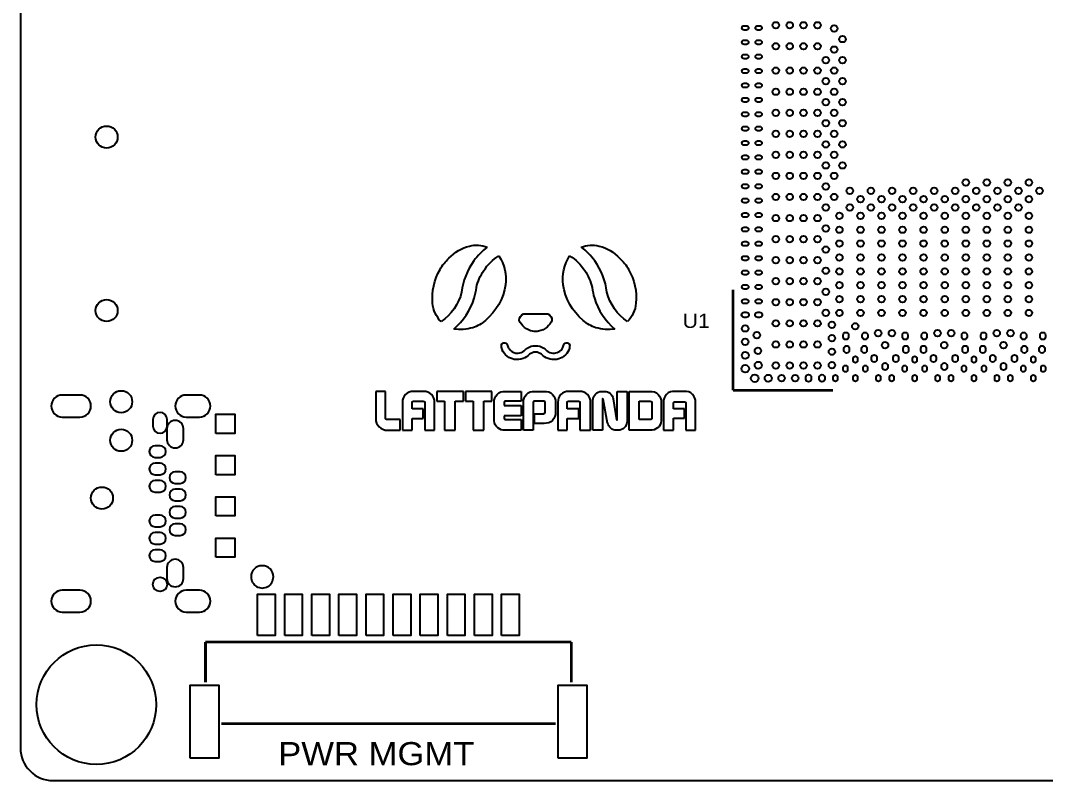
# Model space of a CAD drawing. Extents: x 0 to 88, y 0 to 70.
# Drawn here: x 0 to 47.26, y 0 to 35.05 of the extents above; entities that cross this region are included whole.
import ezdxf

# ---------------------------------------------------------------- set-up
doc = ezdxf.new("R2010")
doc.units = 0
doc.header["$MEASUREMENT"] = 0
for name, color, linetype in [('BG_OUTLINE', 7, 'CONTINUOUS'), ('BG_SILKSCREEN_TOP', 212, 'CONTINUOUS'), ('PG_WB-SILK-R01-TOP', 12, 'CONTINUOUS'), ('PIN_TOP', 92, 'CONTINUOUS'), ('RD_SILKSCREEN_TOP', 140, 'CONTINUOUS')]:
    doc.layers.add(name, color=color, linetype=linetype)

msp = doc.modelspace()

# ---------------------------------------------------------------- linework, layer by layer
at = {"layer": 'BG_OUTLINE'}
for points in [[(0, 68.49999), (0, 1.500124)], [(1.49987, 0), (86.50097, 0)]]:
    msp.add_lwpolyline(points, dxfattribs=at)
msp.add_lwpolyline([(0, 1.500124, 0.414214), (1.49987, 0)], format="xyb", dxfattribs=at)
at = {"layer": 'BG_SILKSCREEN_TOP'}
for points in [[(19.754596, 24.091392, -0.143298), (20.701508, 24.650192)], [(20.701508, 24.650192, -0.154026), (21.52142, 24.602948)], [(21.52142, 24.602948, 0.079017), (20.904708, 23.964138)], [(25.8572, 24.602948, -0.15407), (26.677366, 24.650192)], [(26.473912, 23.964138, 0.079018), (25.8572, 24.602948)], [(26.677366, 24.650192, -0.143271), (27.624024, 24.091392)], [(21.364956, 23.517352, -0.114673), (22.060408, 24.200104)], [(22.060408, 24.200104, -0.174746), (22.365462, 22.86254)], [(25.013158, 22.86254, -0.17474), (25.318212, 24.200104)], [(25.318212, 24.200104, -0.114678), (26.013664, 23.517352)], [(19.342354, 23.565612, -0.08384), (19.754596, 24.091392)], [(20.904708, 23.964138, 0.130331), (20.339812, 22.526244)], [(27.039062, 22.526244, 0.130337), (26.473912, 23.964138)], [(27.624024, 24.091392, -0.08384), (28.036266, 23.565612)], [(19.000724, 22.008338, -0.155092), (19.342354, 23.565612)], [(21.019262, 22.736302, -0.097198), (21.364956, 23.517352)], [(26.013664, 23.517352, -0.097207), (26.359612, 22.736302)], [(28.036266, 23.565612, -0.155094), (28.377896, 22.008338)], [(20.920456, 22.244812, 0.04534), (21.019262, 22.736302)], [(22.365462, 22.86254, -0.181515), (21.436838, 21.22297)], [(25.941782, 21.22297, -0.181514), (25.013158, 22.86254)], [(26.359612, 22.736302, 0.045336), (26.458164, 22.244812)], [(20.339812, 22.526244, -0.189079), (19.388836, 21.16455)], [(19.976338, 20.82292, 0.143738), (20.920456, 22.244812)], [(26.458164, 22.244812, 0.143737), (27.402282, 20.82292)], [(27.989784, 21.16455, -0.189067), (27.039062, 22.526244)], [(19.388836, 21.16455, -0.164964), (19.000724, 22.008338)], [(28.377896, 22.008338, -0.16497), (27.989784, 21.16455)], [(22.995128, 21.230082, -0.30524), (23.19147, 21.524468)], [(24.308308, 21.524468, -0.305492), (24.50465, 21.229828)], [(20.849082, 20.883372, -0.101881), (19.976338, 20.82292)], [(21.436838, 21.22297, -0.108378), (20.849082, 20.883372)], [(22.99716, 21.217636, -0.015529), (22.995128, 21.230082)], [(23.241, 20.89658, -0.119857), (22.99716, 21.217636)], [(23.613618, 20.72132, -0.1344), (23.241, 20.89658)], [(24.280114, 20.914614, -0.143499), (23.886414, 20.72132)], [(24.502618, 21.217636, -0.111561), (24.280114, 20.914614)], [(24.50465, 21.229828, -0.01522), (24.502618, 21.217636)], [(26.529538, 20.883372, -0.108377), (25.941782, 21.22297)], [(27.402282, 20.82292, -0.101881), (26.529538, 20.883372)], [(23.749762, 20.70354, -0.038269), (23.612602, 20.717002)], [(23.887176, 20.717002, -0.03834), (23.749762, 20.70354)], [(22.173438, 20.026884, -0.29992), (22.22373, 20.160742)], [(22.216618, 19.854418, -0.10856), (22.173438, 20.026884)], [(22.768814, 19.421856, -0.255851), (22.214586, 19.853148)], [(22.22373, 20.160742, -0.362103), (22.430232, 20.135596)], [(22.430232, 20.135596, -0.028195), (22.484334, 19.976084)], [(22.488144, 19.9771, 0.093724), (22.572472, 19.848322)], [(23.218394, 19.821144, -0.049058), (23.361142, 19.937984)], [(23.361142, 19.937984, -0.179583), (23.745952, 20.05203)], [(23.745952, 20.05203, -0.179396), (24.130508, 19.938492)], [(24.130508, 19.938492, -0.048151), (24.27097, 19.824192)], [(25.277826, 19.853148, -0.25585), (24.723598, 19.421856)], [(24.809196, 19.76628, 0.178903), (25.004268, 19.9771)], [(25.008078, 19.976084, -0.028249), (25.062434, 20.13585)], [(25.062434, 20.13585, -0.356734), (25.266396, 20.162266)], [(25.266396, 20.162266, -0.307774), (25.318974, 20.025868)], [(25.318974, 20.025868, -0.107934), (25.275794, 19.854418)], [(22.572472, 19.848322, 0.211862), (22.942042, 19.708114)], [(23.169626, 19.456146, -0.123225), (22.768814, 19.421856)], [(22.942042, 19.708114, 0.178883), (23.218394, 19.821144)], [(23.472648, 19.663664, -0.112217), (23.169626, 19.456146)], [(23.746206, 19.755104, 0.175203), (23.474934, 19.660616)], [(24.017224, 19.660616, 0.175067), (23.746206, 19.755104)], [(24.322532, 19.456146, -0.112147), (24.019764, 19.663664)], [(24.27097, 19.824192, 0.181159), (24.549862, 19.708114)], [(24.723598, 19.421856, -0.123301), (24.322532, 19.456146)], [(24.549862, 19.708114, 0.138963), (24.809196, 19.76628)], [(18.111724, 17.946624, 0.414236), (17.608042, 17.442942)], [(18.059146, 17.427702, -0.414102), (18.12417, 17.492726)], [(18.575528, 17.492726, -0.414409), (18.640552, 17.427702)], [(19.091656, 17.442942, 0.414278), (18.587974, 17.946624)], [(21.838412, 17.430496, -0.46376), (22.35581, 17.947894)], [(22.3647, 17.492726, 0.413444), (22.29993, 17.427702)], [(23.1902, 17.430496, -0.463843), (23.707852, 17.947894)], [(23.70582, 17.492726, 0.413455), (23.64105, 17.427702)], [(24.190198, 17.427702, 0.414126), (24.125174, 17.492726)], [(24.148034, 17.947894, -0.46374), (24.665432, 17.430496)], [(25.276556, 17.946624, 0.41425), (24.772874, 17.442942)], [(25.208738, 17.427702, -0.413381), (25.273508, 17.492726)], [(25.720294, 17.492726, -0.41421), (25.785318, 17.427702)], [(26.283412, 17.442942, 0.414255), (25.77973, 17.946624)], [(26.390854, 17.538446, -0.414441), (26.797254, 17.944846)], [(26.86177, 17.58823, 0.917234), (26.829512, 17.585182)], [(26.927302, 17.944846, -0.368314), (27.328368, 17.602962)], [(29.025342, 17.947894, -0.463657), (29.542486, 17.430496)], [(29.045154, 17.492726, -0.414734), (29.110178, 17.427702)], [(30.16631, 17.947894, 0.463728), (29.648912, 17.430496)], [(31.119572, 17.430496, 0.463652), (30.602428, 17.947894)], [(30.110684, 17.402048, -0.414239), (30.175708, 17.467072)], [(30.610302, 17.467072, -0.414155), (30.675326, 17.402048)], [(16.378428, 16.698214, 0.414141), (16.92275, 16.154146)], [(16.89354, 16.647414, -0.414791), (16.828516, 16.712438)], [(22.35327, 16.152368, -0.412733), (21.838412, 16.590518)], [(22.29993, 16.712438, 0.413932), (22.3647, 16.647414)], [(24.125174, 16.92021, 0.413685), (24.190198, 16.98498)], [(24.665432, 16.99006, -0.463643), (24.148034, 16.472916)], [(27.482546, 16.64208, 0.920975), (27.514804, 16.64462)], [(27.964384, 16.561816, -0.414167), (27.558238, 16.15567)], [(29.542486, 16.590518, -0.412788), (29.027628, 16.152368)], [(29.110178, 16.712692, -0.414346), (29.045154, 16.647668)], [(27.473148, 16.15567, -0.359627), (27.074114, 16.485108)]]:
    msp.add_lwpolyline(points, format="xyb", dxfattribs=at)
for points in [[(23.19147, 21.524468), (24.308308, 21.524468)], [(23.612602, 20.717002), (23.613618, 20.72132)], [(23.886414, 20.72132), (23.887176, 20.717002)], [(22.214586, 19.853148), (22.216618, 19.854418)], [(22.484334, 19.976084), (22.488144, 19.9771)], [(25.004268, 19.9771), (25.008078, 19.976084)], [(25.275794, 19.854418), (25.277826, 19.853148)], [(23.474934, 19.660616), (23.472648, 19.663664)], [(24.019764, 19.663664), (24.017224, 19.660616)], [(16.825214, 17.947894), (16.376904, 17.947894)], [(16.376904, 17.947894), (16.376904, 16.698214)], [(16.825214, 16.712438), (16.825214, 17.947894)], [(18.587974, 17.947894), (18.111724, 17.947894)], [(18.111724, 17.947894), (18.111724, 17.946624)], [(18.12417, 17.492726), (18.12417, 17.496028)], [(18.12417, 17.496028), (18.575528, 17.496028)], [(18.575528, 17.496028), (18.575528, 17.492726)], [(18.587974, 17.946624), (18.587974, 17.947894)], [(20.421346, 17.947894), (19.192494, 17.947894)], [(19.192494, 17.947894), (19.192494, 17.496028)], [(19.192494, 17.496028), (19.54911, 17.496028)], [(19.54911, 17.496028), (19.54911, 16.152368)], [(20.047458, 16.152368), (20.047458, 17.496028)], [(20.047458, 17.496028), (20.421346, 17.496028)], [(20.421346, 17.496028), (20.421346, 17.947894)], [(21.734272, 17.947894), (20.52447, 17.947894)], [(20.52447, 17.947894), (20.52447, 17.496028)], [(20.52447, 17.496028), (20.875752, 17.496028)], [(20.875752, 17.496028), (20.875752, 16.152368)], [(21.355558, 16.152368), (21.355558, 17.496028)], [(21.355558, 17.496028), (21.734272, 17.496028)], [(21.734272, 17.496028), (21.734272, 17.947894)], [(22.35581, 17.947894), (23.085806, 17.947894)], [(23.085806, 17.496028), (22.3647, 17.496028)], [(22.3647, 17.496028), (22.3647, 17.492726)], [(23.085806, 17.947894), (23.085806, 17.496028)], [(24.125174, 17.496028), (23.70582, 17.496028)], [(23.70582, 17.496028), (23.70582, 17.492726)], [(23.707852, 17.947894), (24.148034, 17.947894)], [(24.125174, 17.492726), (24.125174, 17.496028)], [(25.273508, 17.492726), (25.273508, 17.496028)], [(25.273508, 17.496028), (25.720294, 17.496028)], [(25.77973, 17.947894), (25.276556, 17.947894)], [(25.276556, 17.947894), (25.276556, 17.946624)], [(25.720294, 17.496028), (25.720294, 17.492726)], [(25.77973, 17.946624), (25.77973, 17.947894)], [(26.387806, 16.152368), (26.387806, 17.538446)], [(26.387806, 17.538446), (26.390854, 17.538446)], [(26.797254, 17.944846), (26.927302, 17.944846)], [(26.829512, 17.585182), (26.832052, 17.585182)], [(26.832052, 17.585182), (26.832052, 16.152368)], [(26.858976, 17.587722), (26.86177, 17.58823)], [(27.071066, 16.4846), (26.858976, 17.587722)], [(27.328368, 17.602962), (27.331416, 17.602962)], [(27.331416, 17.602962), (27.485086, 16.642334)], [(27.512264, 16.64462), (27.512264, 17.947894)], [(27.512264, 17.947894), (27.967686, 17.947894)], [(27.967686, 17.947894), (27.967686, 16.561816)], [(28.07081, 16.152368), (28.07081, 17.947894)], [(28.07081, 17.947894), (29.025342, 17.947894)], [(28.529534, 16.64462), (28.529534, 17.496028)], [(28.529534, 17.496028), (29.045154, 17.496028)], [(29.045154, 17.496028), (29.045154, 17.492726)], [(30.602428, 17.947894), (30.16631, 17.947894)], [(17.608042, 17.442942), (17.606772, 17.442942)], [(17.606772, 17.442942), (17.606772, 16.152368)], [(18.056098, 17.146524), (18.056098, 17.427702)], [(18.056098, 17.427702), (18.059146, 17.427702)], [(18.560542, 17.146524), (18.056098, 17.146524)], [(18.560542, 16.698214), (18.560542, 17.146524)], [(18.640552, 17.427702), (18.643854, 17.427702)], [(18.643854, 17.427702), (18.643854, 16.152368)], [(19.09318, 17.442942), (19.091656, 17.442942)], [(19.09318, 16.152368), (19.09318, 17.442942)], [(21.838412, 16.590518), (21.838412, 17.430496)], [(22.29993, 17.427702), (22.296628, 17.427702)], [(22.296628, 17.427702), (22.296628, 17.296638)], [(22.296628, 17.296638), (23.085806, 17.296638)], [(23.085806, 17.296638), (23.085806, 16.824198)], [(23.1902, 16.152368), (23.1902, 17.430496)], [(23.64105, 17.427702), (23.637748, 17.427702)], [(23.637748, 17.427702), (23.637748, 16.152368)], [(24.193246, 17.427702), (24.190198, 17.427702)], [(24.193246, 16.98498), (24.193246, 17.427702)], [(24.665432, 17.430496), (24.665432, 16.99006)], [(24.772874, 17.442942), (24.771604, 17.442942)], [(24.771604, 17.442942), (24.771604, 16.152368)], [(25.205436, 17.146524), (25.205436, 17.427702)], [(25.205436, 17.427702), (25.208738, 17.427702)], [(25.739598, 17.146524), (25.205436, 17.146524)], [(25.739598, 16.698214), (25.739598, 17.146524)], [(25.785318, 17.427702), (25.78862, 17.427702)], [(25.78862, 17.427702), (25.78862, 16.152368)], [(26.284682, 17.442942), (26.283412, 17.442942)], [(26.284682, 16.152368), (26.284682, 17.442942)], [(29.110178, 17.427702), (29.11348, 17.427702)], [(29.11348, 17.427702), (29.11348, 16.712692)], [(29.542486, 17.430496), (29.542486, 16.590518)], [(29.648912, 17.430496), (29.648912, 16.152368)], [(30.107382, 17.146524), (30.107382, 17.402048)], [(30.107382, 17.402048), (30.110684, 17.402048)], [(30.609286, 17.146524), (30.107382, 17.146524)], [(30.175708, 17.467072), (30.175708, 17.47012)], [(30.175708, 17.47012), (30.610302, 17.47012)], [(30.609286, 16.712692), (30.609286, 17.146524)], [(30.610302, 17.47012), (30.610302, 17.467072)], [(30.675326, 17.402048), (30.678628, 17.402048)], [(30.678628, 17.402048), (30.678628, 16.152368)], [(31.119572, 16.152368), (31.119572, 17.430496)], [(16.376904, 16.698214), (16.378428, 16.698214)], [(16.828516, 16.712438), (16.825214, 16.712438)], [(16.89354, 16.644112), (16.89354, 16.647414)], [(17.502124, 16.644112), (16.89354, 16.644112)], [(17.502124, 16.152368), (17.502124, 16.644112)], [(18.056098, 16.152368), (18.056098, 16.698214)], [(18.056098, 16.698214), (18.560542, 16.698214)], [(23.085806, 16.824198), (22.296628, 16.824198)], [(22.296628, 16.824198), (22.296628, 16.712438)], [(22.296628, 16.712438), (22.29993, 16.712438)], [(22.3647, 16.647414), (22.3647, 16.644112)], [(22.3647, 16.644112), (23.085806, 16.644112)], [(23.085806, 16.644112), (23.085806, 16.152368)], [(23.702772, 16.472916), (23.702772, 16.916908)], [(23.702772, 16.916908), (24.125174, 16.916908)], [(24.125174, 16.916908), (24.125174, 16.92021)], [(24.190198, 16.98498), (24.193246, 16.98498)], [(25.205436, 16.152368), (25.205436, 16.698214)], [(25.205436, 16.698214), (25.739598, 16.698214)], [(27.485086, 16.642334), (27.482546, 16.64208)], [(27.514804, 16.64462), (27.512264, 16.64462)], [(27.967686, 16.561816), (27.964384, 16.561816)], [(29.045154, 16.64462), (28.529534, 16.64462)], [(29.045154, 16.647668), (29.045154, 16.64462)], [(29.11348, 16.712692), (29.110178, 16.712692)], [(30.107382, 16.152368), (30.107382, 16.712692)], [(30.107382, 16.712692), (30.609286, 16.712692)], [(16.92275, 16.154146), (16.92275, 16.152368)], [(16.92275, 16.152368), (17.502124, 16.152368)], [(17.606772, 16.152368), (18.056098, 16.152368)], [(18.643854, 16.152368), (19.09318, 16.152368)], [(19.54911, 16.152368), (20.047458, 16.152368)], [(20.875752, 16.152368), (21.355558, 16.152368)], [(23.085806, 16.152368), (22.35327, 16.152368)], [(23.637748, 16.152368), (23.1902, 16.152368)], [(24.148034, 16.472916), (23.702772, 16.472916)], [(24.771604, 16.152368), (25.205436, 16.152368)], [(25.78862, 16.152368), (26.284682, 16.152368)], [(26.832052, 16.152368), (26.387806, 16.152368)], [(27.071828, 16.485108), (27.071066, 16.4846)], [(27.074114, 16.485108), (27.071828, 16.485108)], [(27.558238, 16.15567), (27.473148, 16.15567)], [(29.027628, 16.152368), (28.07081, 16.152368)], [(29.648912, 16.152368), (30.107382, 16.152368)], [(30.678628, 16.152368), (31.119572, 16.152368)]]:
    msp.add_lwpolyline(points, dxfattribs=at)
at = {"layer": 'PG_WB-SILK-R01-TOP'}
for points in [[(32.855662, 22.635972, 0.127, 0.127, 0), (32.855662, 17.994122, 0.127, 0.127, 0)], [(32.855662, 17.994122, 0.127, 0.127, 0), (37.454586, 17.994122, 0.127, 0.127, 0)], [(8.529066, 4.52882, 0.127, 0.127, 0), (8.529066, 6.38556, 0.127, 0.127, 0)], [(8.529066, 6.38556, 0.127, 0.127, 0), (10.832846, 6.38556, 0.127, 0.127, 0)], [(10.832846, 6.38556, 0.127, 0.127, 0), (25.394666, 6.38556, 0.127, 0.127, 0)], [(25.394666, 6.38556, 0.127, 0.127, 0), (25.394666, 4.5212, 0.127, 0.127, 0)], [(24.668226, 2.6162, 0.127, 0.127, 0), (9.265666, 2.6162, 0.127, 0.127, 0)]]:
    msp.add_lwpolyline(points, format="xyseb", dxfattribs=at)
msp.add_lwpolyline([(11.659362, 9.39292, 1), (10.63079, 9.392884, 1)], format="xyb", close=True, dxfattribs=at)
at = {"layer": 'PIN_TOP'}
for points in [[(33.46577, 34.613977), (33.365694, 34.613977, -1), (33.365694, 34.813875), (33.46577, 34.813875, -1)], [(34.085784, 34.613977), (33.985708, 34.613977, -1), (33.985708, 34.813875), (34.085784, 34.813875, -1)], [(33.46577, 33.949767), (33.365694, 33.949767, -1), (33.365694, 34.149665), (33.46577, 34.149665, -1)], [(34.085784, 33.949767), (33.985708, 33.949767, -1), (33.985708, 34.149665), (34.085784, 34.149665, -1)], [(33.46577, 33.285811), (33.365694, 33.285811, -1), (33.365694, 33.485709), (33.46577, 33.485709, -1)], [(34.085784, 33.285811), (33.985708, 33.285811, -1), (33.985708, 33.485709), (34.085784, 33.485709, -1)], [(33.46577, 32.621855), (33.365694, 32.621855, -1), (33.365694, 32.821753), (33.46577, 32.821753, -1)], [(34.085784, 32.621855), (33.985708, 32.621855, -1), (33.985708, 32.821753), (34.085784, 32.821753, -1)], [(33.46577, 31.957899), (33.365694, 31.957899, -1), (33.365694, 32.157797), (33.46577, 32.157797, -1)], [(34.085784, 31.957899), (33.985708, 31.957899, -1), (33.985708, 32.157797), (34.085784, 32.157797, -1)], [(33.46577, 31.293943), (33.365694, 31.293943, -1), (33.365694, 31.493841), (33.46577, 31.493841, -1)], [(34.085784, 31.293943), (33.985708, 31.293943, -1), (33.985708, 31.493841), (34.085784, 31.493841, -1)], [(33.46577, 30.629987), (33.365694, 30.629987, -1), (33.365694, 30.829885), (33.46577, 30.829885, -1)], [(34.085784, 30.629987), (33.985708, 30.629987, -1), (33.985708, 30.829885), (34.085784, 30.829885, -1)], [(33.46577, 29.965777), (33.365694, 29.965777, -1), (33.365694, 30.165675), (33.46577, 30.165675, -1)], [(34.085784, 29.965777), (33.985708, 29.965777, -1), (33.985708, 30.165675), (34.085784, 30.165675, -1)], [(33.46577, 29.301821), (33.365694, 29.301821, -1), (33.365694, 29.501719), (33.46577, 29.501719, -1)], [(34.085784, 29.301821), (33.985708, 29.301821, -1), (33.985708, 29.501719), (34.085784, 29.501719, -1)], [(33.46577, 28.637865), (33.365694, 28.637865, -1), (33.365694, 28.837763), (33.46577, 28.837763, -1)], [(34.085784, 28.637865), (33.985708, 28.637865, -1), (33.985708, 28.837763), (34.085784, 28.837763, -1)], [(33.46577, 27.973909), (33.365694, 27.973909, -1), (33.365694, 28.173807), (33.46577, 28.173807, -1)], [(34.085784, 27.973909), (33.985708, 27.973909, -1), (33.985708, 28.173807), (34.085784, 28.173807, -1)], [(33.46577, 27.309953), (33.365694, 27.309953, -1), (33.365694, 27.509851), (33.46577, 27.509851, -1)], [(34.085784, 27.309953), (33.985708, 27.309953, -1), (33.985708, 27.509851), (34.085784, 27.509851, -1)], [(33.46577, 26.645743), (33.365694, 26.645743, -1), (33.365694, 26.845641), (33.46577, 26.845641, -1)], [(34.085784, 26.645743), (33.985708, 26.645743, -1), (33.985708, 26.845641), (34.085784, 26.845641, -1)], [(33.46577, 25.981787), (33.365694, 25.981787, -1), (33.365694, 26.181685), (33.46577, 26.181685, -1)], [(34.085784, 25.981787), (33.985708, 25.981787, -1), (33.985708, 26.181685), (34.085784, 26.181685, -1)], [(33.46577, 25.317831), (33.365694, 25.317831, -1), (33.365694, 25.517729), (33.46577, 25.517729, -1)], [(34.085784, 25.317831), (33.985708, 25.317831, -1), (33.985708, 25.517729), (34.085784, 25.517729, -1)], [(33.46577, 24.653875), (33.365694, 24.653875, -1), (33.365694, 24.853773), (33.46577, 24.853773, -1)], [(34.085784, 24.653875), (33.985708, 24.653875, -1), (33.985708, 24.853773), (34.085784, 24.853773, -1)], [(33.46577, 23.989919), (33.365694, 23.989919, -1), (33.365694, 24.189817), (33.46577, 24.189817, -1)], [(34.085784, 23.989919), (33.985708, 23.989919, -1), (33.985708, 24.189817), (34.085784, 24.189817, -1)], [(33.46577, 23.325963), (33.365694, 23.325963, -1), (33.365694, 23.525861), (33.46577, 23.525861, -1)], [(34.085784, 23.325963), (33.985708, 23.325963, -1), (33.985708, 23.525861), (34.085784, 23.525861, -1)], [(33.46577, 22.661753), (33.365694, 22.661753, -1), (33.365694, 22.861651), (33.46577, 22.861651, -1)], [(34.085784, 22.661753), (33.985708, 22.661753, -1), (33.985708, 22.861651), (34.085784, 22.861651, -1)], [(33.46577, 21.997797), (33.365694, 21.997797, -1), (33.365694, 22.197695), (33.46577, 22.197695, -1)], [(34.085784, 21.997797), (33.985708, 21.997797, -1), (33.985708, 22.197695), (34.085784, 22.197695, -1)], [(33.458277, 21.352764), (33.373187, 21.352764, -1), (33.373187, 21.6027), (33.458277, 21.6027, -1)], [(34.078291, 21.352764), (33.993201, 21.352764, -1), (33.993201, 21.6027), (34.078291, 21.6027, -1)], [(38.179502, 20.545425), (38.179502, 20.460335, -1), (37.929566, 20.460335), (37.929566, 20.545425, -1)], [(39.061898, 20.545425), (39.061898, 20.460335, -1), (38.811962, 20.460335), (38.811962, 20.545425, -1)], [(40.91178, 20.545425), (40.91178, 20.460335, -1), (40.661844, 20.460335), (40.661844, 20.545425, -1)], [(41.793922, 20.545425), (41.793922, 20.460335, -1), (41.543986, 20.460335), (41.543986, 20.545425, -1)], [(43.644058, 20.545425), (43.644058, 20.460335, -1), (43.394122, 20.460335), (43.394122, 20.545425, -1)], [(44.5262, 20.545425), (44.5262, 20.460335, -1), (44.276264, 20.460335), (44.276264, 20.545425, -1)], [(46.376082, 20.545425), (46.376082, 20.460335, -1), (46.126146, 20.460335), (46.126146, 20.545425, -1)], [(47.257716, 20.545425), (47.257716, 20.460335, -1), (47.00778, 20.460335), (47.00778, 20.545425, -1)], [(38.213538, 19.925411), (38.213538, 19.840321, -1), (37.963602, 19.840321), (37.963602, 19.925411, -1)], [(39.027862, 19.925411), (39.027862, 19.840321, -1), (38.777926, 19.840321), (38.777926, 19.925411, -1)], [(40.945816, 19.925411), (40.945816, 19.840321, -1), (40.69588, 19.840321), (40.69588, 19.925411, -1)], [(41.759886, 19.925411), (41.759886, 19.840321, -1), (41.50995, 19.840321), (41.50995, 19.925411, -1)], [(43.678094, 19.925411), (43.678094, 19.840321, -1), (43.428158, 19.840321), (43.428158, 19.925411, -1)], [(44.492164, 19.925411), (44.492164, 19.840321, -1), (44.242228, 19.840321), (44.242228, 19.925411, -1)], [(46.410118, 19.925411), (46.410118, 19.840321, -1), (46.160182, 19.840321), (46.160182, 19.925411, -1)], [(47.224442, 19.925411), (47.224442, 19.840321, -1), (46.974506, 19.840321), (46.974506, 19.925411, -1)], [(38.395783, 19.364452), (38.395783, 19.464528, -1), (38.595681, 19.464528), (38.595681, 19.364452, -1)], [(39.486332, 19.507581), (39.486332, 19.422491, -1), (39.236396, 19.422491), (39.236396, 19.507581, -1)], [(40.487346, 19.507581), (40.487346, 19.422491, -1), (40.23741, 19.422491), (40.23741, 19.507581, -1)], [(41.128061, 19.364452), (41.128061, 19.464528, -1), (41.327959, 19.464528), (41.327959, 19.364452, -1)], [(42.21861, 19.507581), (42.21861, 19.422491, -1), (41.968674, 19.422491), (41.968674, 19.507581, -1)], [(43.219624, 19.507581), (43.219624, 19.422491, -1), (42.969688, 19.422491), (42.969688, 19.507581, -1)], [(43.860085, 19.364452), (43.860085, 19.464528, -1), (44.059983, 19.464528), (44.059983, 19.364452, -1)], [(44.950634, 19.507581), (44.950634, 19.422491, -1), (44.700698, 19.422491), (44.700698, 19.507581, -1)], [(45.951648, 19.507581), (45.951648, 19.422491, -1), (45.701712, 19.422491), (45.701712, 19.507581, -1)], [(46.592363, 19.364452), (46.592363, 19.464528, -1), (46.792261, 19.464528), (46.792261, 19.364452, -1)], [(37.936805, 18.946876), (37.936805, 19.046952, -1), (38.136703, 19.046952), (38.136703, 18.946876, -1)], [(38.855015, 18.946876), (38.855015, 19.046952, -1), (39.054913, 19.046952), (39.054913, 18.946876, -1)], [(39.986712, 19.134201), (39.986712, 19.049111, -1), (39.736776, 19.049111), (39.736776, 19.134201, -1)], [(40.668829, 18.946876), (40.668829, 19.046952, -1), (40.868727, 19.046952), (40.868727, 18.946876, -1)], [(41.587039, 18.946876), (41.587039, 19.046952, -1), (41.786937, 19.046952), (41.786937, 18.946876, -1)], [(42.71899, 19.134201), (42.71899, 19.049111, -1), (42.469054, 19.049111), (42.469054, 19.134201, -1)], [(43.401107, 18.946876), (43.401107, 19.046952, -1), (43.601005, 19.046952), (43.601005, 18.946876, -1)], [(44.319317, 18.946876), (44.319317, 19.046952, -1), (44.519215, 19.046952), (44.519215, 18.946876, -1)], [(45.451268, 19.134201), (45.451268, 19.049111, -1), (45.201332, 19.049111), (45.201332, 19.134201, -1)], [(46.133385, 18.946876), (46.133385, 19.046952, -1), (46.333283, 19.046952), (46.333283, 18.946876, -1)], [(47.052611, 18.94586), (47.052611, 19.045936, -1), (47.252509, 19.045936), (47.252509, 18.94586, -1)], [(36.45916, 18.596737), (36.45916, 18.511647, -1), (36.209224, 18.511647), (36.209224, 18.596737, -1)], [(37.079174, 18.596737), (37.079174, 18.511647, -1), (36.829238, 18.511647), (36.829238, 18.596737, -1)], [(37.474271, 18.504154), (37.474271, 18.60423, -1), (37.674169, 18.60423), (37.674169, 18.504154, -1)], [(38.395783, 18.504154), (38.395783, 18.60423, -1), (38.595681, 18.60423), (38.595681, 18.504154, -1)], [(39.451915, 18.504154), (39.451915, 18.60423, -1), (39.651813, 18.60423), (39.651813, 18.504154, -1)], [(40.071929, 18.504154), (40.071929, 18.60423, -1), (40.271827, 18.60423), (40.271827, 18.504154, -1)], [(41.128061, 18.504154), (41.128061, 18.60423, -1), (41.327959, 18.60423), (41.327959, 18.504154, -1)], [(42.184193, 18.504154), (42.184193, 18.60423, -1), (42.384091, 18.60423), (42.384091, 18.504154, -1)], [(42.804207, 18.504154), (42.804207, 18.60423, -1), (43.004105, 18.60423), (43.004105, 18.504154, -1)], [(43.860085, 18.504154), (43.860085, 18.60423, -1), (44.059983, 18.60423), (44.059983, 18.504154, -1)], [(44.916217, 18.504154), (44.916217, 18.60423, -1), (45.116115, 18.60423), (45.116115, 18.504154, -1)], [(45.536231, 18.504154), (45.536231, 18.60423, -1), (45.736129, 18.60423), (45.736129, 18.504154, -1)], [(46.592363, 18.504154), (46.592363, 18.60423, -1), (46.792261, 18.60423), (46.792261, 18.504154, -1)], [(2.73939, 17.778984), (1.92659, 17.778984, 1), (1.92659, 16.762984), (2.73939, 16.762984, 1)], [(8.247634, 17.778984), (7.638034, 17.778984, 1), (7.638034, 16.762984), (8.247634, 16.762984, 1)], [(6.102604, 16.64843), (6.102604, 16.34363, 1), (6.763004, 16.34363), (6.763004, 16.64843, 1)], [(6.751828, 16.227552), (6.751828, 15.719552, 1), (7.513828, 15.719552), (7.513828, 16.227552, 1)], [(6.432804, 15.437866), (6.204204, 15.437866, 1), (6.204204, 14.904466), (6.432804, 14.904466, 1)], [(6.432804, 14.637766), (6.204204, 14.637766, 1), (6.204204, 14.104366), (6.432804, 14.104366, 1)], [(7.361428, 14.237716), (7.132828, 14.237716, 1), (7.132828, 13.704316), (7.361428, 13.704316, 1)], [(6.432804, 13.83792), (6.204204, 13.83792, 1), (6.204204, 13.30452), (6.432804, 13.30452, 1)], [(7.361428, 13.43787), (7.132828, 13.43787, 1), (7.132828, 12.90447), (7.361428, 12.90447, 1)], [(7.361428, 12.63777), (7.132828, 12.63777, 1), (7.132828, 12.10437), (7.361428, 12.10437, 1)], [(6.432804, 12.23772), (6.204204, 12.23772, 1), (6.204204, 11.70432), (6.432804, 11.70432, 1)], [(7.361428, 11.837924), (7.132828, 11.837924, 1), (7.132828, 11.304524), (7.361428, 11.304524, 1)], [(6.432804, 11.437874), (6.204204, 11.437874, 1), (6.204204, 10.904474), (6.432804, 10.904474, 1)], [(6.432804, 10.637774), (6.204204, 10.637774, 1), (6.204204, 10.104374), (6.432804, 10.104374, 1)], [(6.751828, 9.822688), (6.751828, 9.314688, 1), (7.513828, 9.314688), (7.513828, 9.822688, 1)], [(2.73939, 8.779256), (1.92659, 8.779256, 1), (1.92659, 7.763256), (2.73939, 7.763256, 1)], [(8.247634, 8.779256), (7.638034, 8.779256, 1), (7.638034, 7.763256), (8.247634, 7.763256, 1)]]:
    msp.add_lwpolyline(points, format="xyb", close=True, dxfattribs=at)
for points in [[(8.998966, 16.00962), (8.998966, 16.89862), (9.887966, 16.89862), (9.887966, 16.00962)], [(8.998966, 14.10462), (8.998966, 14.99362), (9.887966, 14.99362), (9.887966, 14.10462)], [(8.998966, 12.19962), (8.998966, 13.08862), (9.887966, 13.08862), (9.887966, 12.19962)], [(8.998966, 10.29462), (8.998966, 11.18362), (9.887966, 11.18362), (9.887966, 10.29462)], [(10.930382, 6.689598), (10.930382, 8.594598), (11.743182, 8.594598), (11.743182, 6.689598)], [(12.18057, 6.689598), (12.18057, 8.594598), (12.99337, 8.594598), (12.99337, 6.689598)], [(13.430504, 6.689598), (13.430504, 8.594598), (14.243304, 8.594598), (14.243304, 6.689598)], [(14.680438, 6.689598), (14.680438, 8.594598), (15.493238, 8.594598), (15.493238, 6.689598)], [(15.930372, 6.689598), (15.930372, 8.594598), (16.743172, 8.594598), (16.743172, 6.689598)], [(17.18056, 6.689598), (17.18056, 8.594598), (17.99336, 8.594598), (17.99336, 6.689598)], [(18.430494, 6.689598), (18.430494, 8.594598), (19.243294, 8.594598), (19.243294, 6.689598)], [(19.680428, 6.689598), (19.680428, 8.594598), (20.493228, 8.594598), (20.493228, 6.689598)], [(20.930362, 6.689598), (20.930362, 8.594598), (21.743162, 8.594598), (21.743162, 6.689598)], [(22.18055, 6.689598), (22.18055, 8.594598), (22.99335, 8.594598), (22.99335, 6.689598)], [(7.816088, 1.036828), (7.816088, 4.389628), (9.136888, 4.389628), (9.136888, 1.036828)], [(24.786844, 1.036828), (24.786844, 4.389628), (26.107644, 4.389628), (26.107644, 1.036828)]]:
    msp.add_lwpolyline(points, close=True, dxfattribs=at)
for centre, radius in [((34.825432, 34.833306), 0.149987), ((35.465258, 34.833306), 0.149987), ((36.105338, 34.833306), 0.149987), ((36.745418, 34.833306), 0.149987), ((37.516308, 34.68243), 0.149987), ((37.90188, 34.196782), 0.149987), ((34.825432, 33.86201), 0.149987), ((35.465258, 33.86201), 0.149987), ((36.105338, 33.86201), 0.149987), ((36.745418, 33.86201), 0.149987), ((37.516308, 33.711134), 0.149987), ((37.130736, 33.225486), 0.149987), ((37.90188, 33.225486), 0.149987), ((34.825432, 32.739838), 0.149987), ((35.465258, 32.739838), 0.149987), ((36.105338, 32.739838), 0.149987), ((36.745418, 32.739838), 0.149987), ((37.516308, 32.739838), 0.149987), ((37.130736, 32.25419), 0.149987), ((37.90188, 32.25419), 0.149987), ((34.825432, 31.768796), 0.149987), ((35.465258, 31.768796), 0.149987), ((36.105338, 31.768796), 0.149987), ((36.745418, 31.768796), 0.149987), ((37.516308, 31.768796), 0.149987), ((37.130736, 31.283148), 0.149987), ((37.90188, 31.283148), 0.149987), ((34.825432, 30.7975), 0.149987), ((35.465258, 30.7975), 0.149987), ((36.105338, 30.7975), 0.149987), ((36.745418, 30.7975), 0.149987), ((37.516308, 30.7975), 0.149987), ((37.130736, 30.311852), 0.149987), ((37.90188, 30.311852), 0.149987), ((3.96875, 29.676852), 0.508), ((34.825432, 29.826204), 0.149987), ((35.465258, 29.826204), 0.149987), ((36.105338, 29.826204), 0.149987), ((36.745418, 29.826204), 0.149987), ((37.516308, 29.826204), 0.149987), ((37.130736, 29.34081), 0.149987), ((37.90188, 29.34081), 0.149987), ((34.825432, 28.855162), 0.149987), ((35.465258, 28.855162), 0.149987), ((36.105338, 28.855162), 0.149987), ((36.745418, 28.855162), 0.149987), ((37.516308, 28.855162), 0.149987), ((37.130736, 28.369514), 0.149987), ((37.90188, 28.369514), 0.149987), ((34.825432, 27.883866), 0.149987), ((35.465258, 27.883866), 0.149987), ((36.105338, 27.883866), 0.149987), ((36.745418, 27.883866), 0.149987), ((37.516308, 27.883866), 0.149987), ((37.130736, 27.398218), 0.149987), ((43.582844, 27.5844), 0.149987), ((44.553886, 27.5844), 0.149987), ((45.525182, 27.5844), 0.149987), ((46.496224, 27.5844), 0.149987), ((34.825432, 26.912824), 0.149987), ((35.465258, 26.912824), 0.149987), ((36.105338, 26.912824), 0.149987), ((36.745418, 26.912824), 0.149987), ((37.516308, 26.912824), 0.149987), ((38.241224, 27.199082), 0.149987), ((38.726618, 26.81351), 0.149987), ((39.212266, 27.199082), 0.149987), ((39.697914, 26.81351), 0.149987), ((40.183562, 27.199082), 0.149987), ((40.66921, 26.81351), 0.149987), ((41.154858, 27.199082), 0.149987), ((41.640252, 26.81351), 0.149987), ((42.1259, 27.199082), 0.149987), ((42.611548, 26.81351), 0.149987), ((43.097196, 27.199082), 0.149987), ((43.582844, 26.81351), 0.149987), ((44.068238, 27.199082), 0.149987), ((44.553886, 26.81351), 0.149987), ((45.039534, 27.199082), 0.149987), ((45.525182, 26.81351), 0.149987), ((46.01083, 27.199082), 0.149987), ((46.496224, 26.81351), 0.149987), ((46.981872, 27.199082), 0.149987), ((37.130736, 26.427176), 0.149987), ((38.241224, 26.427938), 0.149987), ((39.212266, 26.427938), 0.149987), ((40.183562, 26.427938), 0.149987), ((41.154858, 26.427938), 0.149987), ((42.1259, 26.427938), 0.149987), ((43.097196, 26.427938), 0.149987), ((44.068238, 26.427938), 0.149987), ((45.039534, 26.427938), 0.149987), ((46.01083, 26.427938), 0.149987), ((34.825432, 25.941528), 0.149987), ((35.465258, 25.941528), 0.149987), ((36.105338, 25.941528), 0.149987), ((36.745418, 25.941528), 0.149987), ((37.755576, 26.04262), 0.149987), ((38.726618, 26.04262), 0.149987), ((39.697914, 26.04262), 0.149987), ((40.66921, 26.04262), 0.149987), ((41.640252, 26.04262), 0.149987), ((42.611548, 26.04262), 0.149987), ((43.582844, 26.04262), 0.149987), ((44.553886, 26.04262), 0.149987), ((45.525182, 26.04262), 0.149987), ((46.496224, 26.04262), 0.149987), ((37.130736, 25.45588), 0.149987), ((37.755576, 25.40254), 0.149987), ((38.726618, 25.40254), 0.149987), ((39.697914, 25.40254), 0.149987), ((40.66921, 25.40254), 0.149987), ((41.640252, 25.40254), 0.149987), ((42.611548, 25.40254), 0.149987), ((43.582844, 25.40254), 0.149987), ((44.553886, 25.40254), 0.149987), ((45.525182, 25.40254), 0.149987), ((46.496224, 25.40254), 0.149987), ((34.825432, 24.970232), 0.149987), ((35.465258, 24.970232), 0.149987), ((36.105338, 24.970232), 0.149987), ((36.745418, 24.970232), 0.149987), ((37.130736, 24.484838), 0.149987), ((37.755576, 24.76246), 0.149987), ((38.726618, 24.76246), 0.149987), ((39.697914, 24.76246), 0.149987), ((40.66921, 24.76246), 0.149987), ((41.640252, 24.76246), 0.149987), ((42.611548, 24.76246), 0.149987), ((43.582844, 24.76246), 0.149987), ((44.553886, 24.76246), 0.149987), ((45.525182, 24.76246), 0.149987), ((46.496224, 24.76246), 0.149987), ((34.825432, 23.99919), 0.149987), ((35.465258, 23.99919), 0.149987), ((36.105338, 23.99919), 0.149987), ((36.745418, 23.99919), 0.149987), ((37.755576, 24.122634), 0.149987), ((38.726618, 24.122634), 0.149987), ((39.697914, 24.122634), 0.149987), ((40.66921, 24.122634), 0.149987), ((41.640252, 24.122634), 0.149987), ((42.611548, 24.122634), 0.149987), ((43.582844, 24.122634), 0.149987), ((44.553886, 24.122634), 0.149987), ((45.525182, 24.122634), 0.149987), ((46.496224, 24.122634), 0.149987), ((37.130736, 23.513542), 0.149987), ((37.755576, 23.482554), 0.149987), ((38.726618, 23.482554), 0.149987), ((39.697914, 23.482554), 0.149987), ((40.66921, 23.482554), 0.149987), ((41.640252, 23.482554), 0.149987), ((42.611548, 23.482554), 0.149987), ((43.582844, 23.482554), 0.149987), ((44.553886, 23.482554), 0.149987), ((45.525182, 23.482554), 0.149987), ((46.496224, 23.482554), 0.149987), ((34.825432, 23.027894), 0.149987), ((35.465258, 23.027894), 0.149987), ((36.105338, 23.027894), 0.149987), ((36.745418, 23.027894), 0.149987), ((37.130736, 22.542246), 0.149987), ((37.755576, 22.842474), 0.149987), ((38.726618, 22.842474), 0.149987), ((39.697914, 22.842474), 0.149987), ((40.66921, 22.842474), 0.149987), ((41.640252, 22.842474), 0.149987), ((42.611548, 22.842474), 0.149987), ((43.582844, 22.842474), 0.149987), ((44.553886, 22.842474), 0.149987), ((45.525182, 22.842474), 0.149987), ((46.496224, 22.842474), 0.149987), ((37.755576, 22.202394), 0.149987), ((38.726618, 22.202394), 0.149987), ((39.697914, 22.202394), 0.149987), ((40.66921, 22.202394), 0.149987), ((41.640252, 22.202394), 0.149987), ((42.611548, 22.202394), 0.149987), ((43.582844, 22.202394), 0.149987), ((44.553886, 22.202394), 0.149987), ((45.525182, 22.202394), 0.149987), ((46.496224, 22.202394), 0.149987), ((3.96875, 21.676868), 0.508), ((34.825432, 22.056598), 0.149987), ((35.465258, 22.056598), 0.149987), ((36.105338, 22.056598), 0.149987), ((36.745418, 22.056598), 0.149987), ((37.130736, 21.571204), 0.149987), ((37.755576, 21.562568), 0.149987), ((38.726618, 21.562568), 0.149987), ((39.697914, 21.562568), 0.149987), ((40.66921, 21.562568), 0.149987), ((41.640252, 21.562568), 0.149987), ((42.611548, 21.562568), 0.149987), ((43.582844, 21.562568), 0.149987), ((44.553886, 21.562568), 0.149987), ((45.525182, 21.562568), 0.149987), ((46.496224, 21.562568), 0.149987), ((33.415732, 20.852638), 0.149987), ((34.825432, 21.085556), 0.149987), ((35.465258, 21.085556), 0.149987), ((36.105338, 21.085556), 0.149987), ((36.745418, 21.085556), 0.149987), ((37.414454, 21.0185), 0.149987), ((38.48989, 20.947634), 0.149987), ((33.415732, 20.232624), 0.149987), ((33.952688, 20.542758), 0.149987), ((37.414454, 20.398486), 0.149987), ((39.54399, 20.631404), 0.149987), ((40.179752, 20.631404), 0.149987), ((42.276014, 20.631404), 0.149987), ((42.91203, 20.631404), 0.149987), ((45.008292, 20.631404), 0.149987), ((45.644054, 20.631404), 0.149987), ((34.001202, 19.817334), 0.149987), ((34.825432, 20.11426), 0.149987), ((35.465258, 20.11426), 0.149987), ((36.105338, 20.11426), 0.149987), ((36.745418, 20.11426), 0.149987), ((37.414454, 19.778472), 0.149987), ((39.861744, 20.079208), 0.149987), ((42.594022, 20.079208), 0.149987), ((45.3263, 20.079208), 0.149987), ((33.415732, 19.61261), 0.16256), ((33.415732, 18.992596), 0.175006), ((34.014664, 19.153124), 0.16256), ((34.825432, 19.143218), 0.149987), ((35.465258, 19.143218), 0.149987), ((36.105338, 19.143218), 0.149987), ((36.745418, 19.143218), 0.149987), ((37.414454, 19.158458), 0.149987), ((33.854136, 18.554192), 0.175006), ((34.47415, 18.554192), 0.16256), ((35.094164, 18.554192), 0.149987), ((35.714178, 18.554192), 0.149987), ((4.642866, 17.47012), 0.508), ((4.642866, 15.69212), 0.508), ((3.753866, 13.02512), 0.508), ((6.432804, 9.04621), 0.3302), ((3.499866, 3.50012), 2.7559)]:
    msp.add_circle(centre, radius, dxfattribs=at)

# ---------------------------------------------------------------- texts
at = {"layer": 'BG_SILKSCREEN_TOP', "width": 1.119048}
msp.add_text('PWR MGMT', height=1.0668, dxfattribs=at).set_placement((11.881866, 0.70612))
at = {"layer": 'RD_SILKSCREEN_TOP', "width": 1.115385}
msp.add_text('U1', height=0.6604, dxfattribs=at).set_placement((30.525466, 20.87372))

doc.saveas('drawing.dxf')
